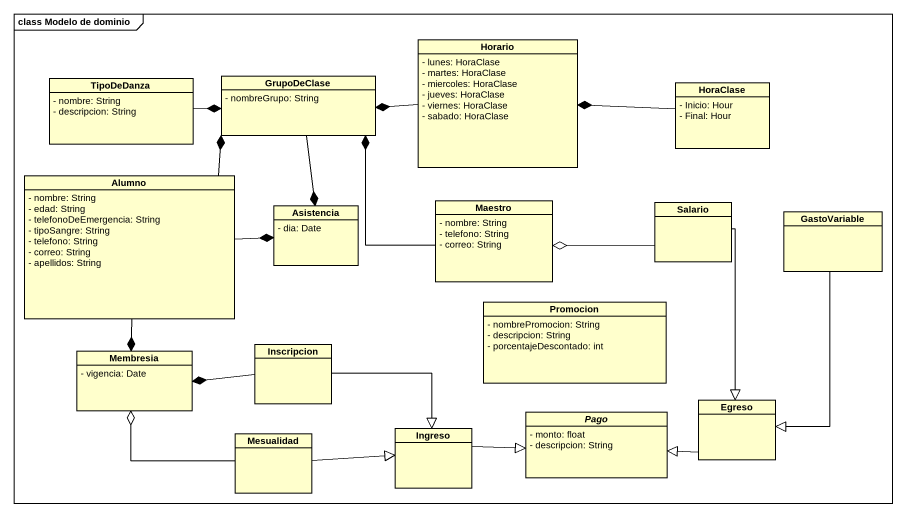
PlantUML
@startuml
mainframe class Modelo de dominio
hide circle
hide empty members
skinparam classAttributeIconSize 0
class GrupoDeClase {
  - nombreGrupo: String
}
class Horario {
  - lunes: HoraClase
  - martes: HoraClase
  - miercoles: HoraClase
  - jueves: HoraClase
  - viernes: HoraClase
  - sabado: HoraClase
}
class TipoDeDanza {
  - nombre: String
  - descripcion: String
}
class HoraClase {
  - Inicio: Hour
  - Final: Hour
}
class Alumno {
  - nombre: String
  - edad: String
  - telefonoDeEmergencia: String
  - tipoSangre: String
  - telefono: String
  - correo: String
  - apellidos: String
}
class Asistencia {
  - dia: Date
}
class Maestro {
  - nombre: String
  - telefono: String
  - correo: String
}
class Salario
class GastoVariable
class Promocion {
  - nombrePromocion: String
  - descripcion: String
  - porcentajeDescontado: int
}
class Inscripcion
class Membresia {
  - vigencia: Date
}
abstract class Pago {
  - monto: float
  - descripcion: String
}
class Egreso
class Mesualidad
class Ingreso
GrupoDeClase --* Asistencia
Horario -left-* GrupoDeClase
TipoDeDanza -right-* GrupoDeClase
HoraClase -left-* Horario
Alumno -up-* GrupoDeClase
Alumno -right-* Asistencia
Alumno --* Membresia
Maestro -up-* GrupoDeClase
Salario -left-o Maestro
Salario --|> Egreso
GastoVariable --|> Egreso
Inscripcion -left-* Membresia
Inscripcion --|> Ingreso
Egreso -left-|> Pago
Mesualidad -left-o Membresia
Mesualidad -right-|> Ingreso
Ingreso -right-|> Pago
@enduml
